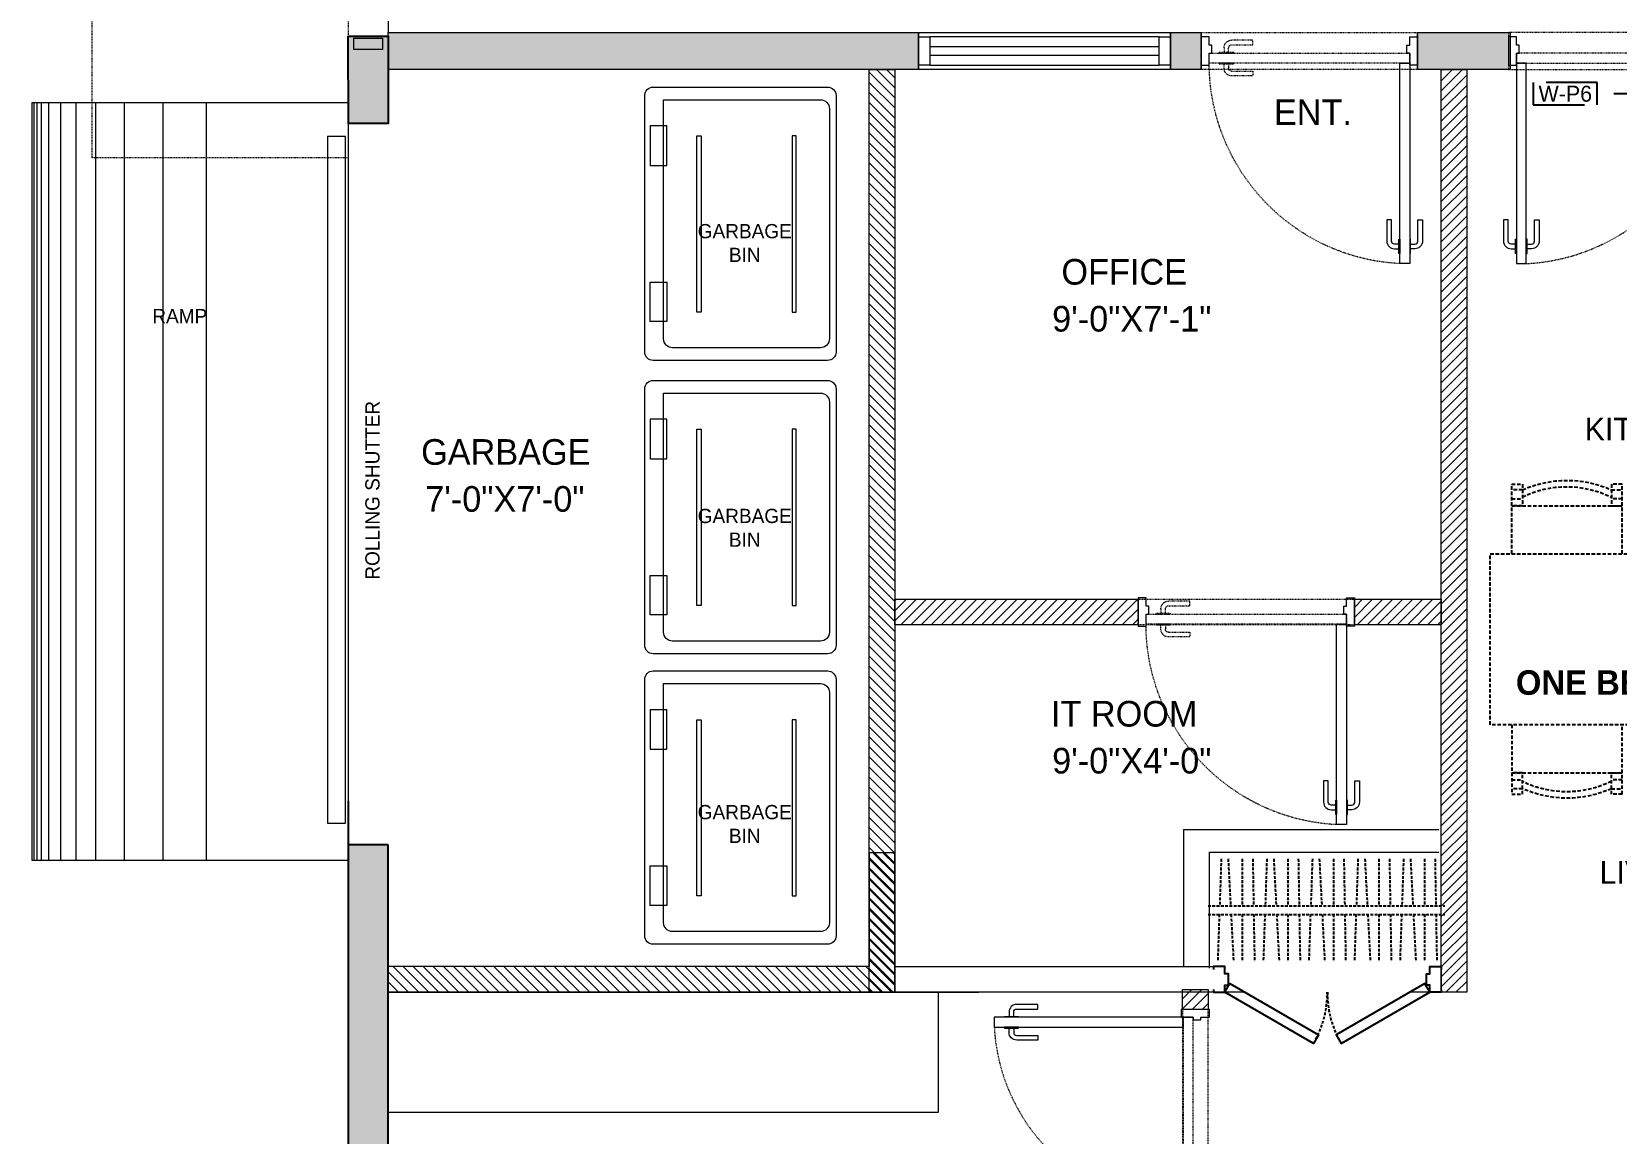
# Model space of a CAD drawing. Header units: inches. Extents: x 0 to 2865, y 0 to 4378.
# Drawn here: x 1020.9 to 1299.3, y 1037.4 to 1230.8 of the extents above; entities that cross this region are included whole.
import ezdxf
from ezdxf.enums import TextEntityAlignment as Align

# ---------------------------------------------------------------- set-up
doc = ezdxf.new("R2010")
doc.units = ezdxf.units.IN
for name, pattern in [('22-016_Xref_2ND-6TH Floor Plan$0$HIDDEN', [0.375, 0.25, -0.125]), ('DASHED', [0.75, 0.5, -0.25]), ('HIDDEN', [0.375, 0.25, -0.125])]:
    doc.linetypes.add(name, pattern=pattern)
for name, color, linetype in [('22-016_Xref_2ND-6TH Floor Plan$0$ANNO-NOTE', 4, 'Continuous'), ('22-016_Xref_2ND-6TH Floor Plan$0$DOOR-FINE', 250, 'DASHED'), ('22-016_Xref_2ND-6TH Floor Plan$0$FURNITURE-LIGHT', 252, 'DASHED'), ('22-016_Xref_2ND-6TH Floor Plan$0$HIDE_X', 252, '22-016_Xref_2ND-6TH Floor Plan$0$HIDDEN'), ('A-WALL-EXTR', 2, 'Continuous'), ('I-FNSH-DIMS', 7, 'Continuous'), ('I-FURN', 8, 'Continuous'), ('I-Furn Text', 7, 'Continuous'), ('I-GLAZ', 6, 'Continuous'), ('WALL', 4, 'Continuous')]:
    doc.layers.add(name, color=color, linetype=linetype)
for name, color, linetype, lineweight in [('22-016_Xref_2ND-6TH Floor Plan$0$G-ANNO-TEXT', 4, 'Continuous', 9), ('A-WALL', 113, 'Continuous', 9), ('I-DOOR', 6, 'Continuous', 20)]:
    doc.layers.add(name, color=color, linetype=linetype, lineweight=lineweight)
doc.styles.add('1 by 8 new', font='GOTHIC.TTF', dxfattribs={"height": 4.5})
doc.styles.add('22-016_Xref_2ND-6TH Floor Plan$0$Century Gothic', font='GOTHIC.TTF', dxfattribs={"height": 12})
doc.styles.add('22-016_Xref_2ND-6TH Floor Plan$0$MAT-TAG', font='GOTHIC.TTF')

# ---------------------------------------------------------------- blocks, each defined once
blk = doc.blocks.new('EFGTH')
at = {"layer": 'A-WALL-EXTR', "color": 8, "linetype": 'HIDDEN', "lineweight": 5, "ltscale": 0.1, "transparency": 33554636}
for points in [[(-31.19, 2.25), (-31.19, 3.02, -0.414214), (-30.67, 3.54), (-26.92, 3.54), (-26.92, 4.36), (-30.67, 4.36, 0.414214), (-32, 3.02), (-32, 2.25)], [(-31.19, 0.2), (-31.19, -0.58, 0.414214), (-30.67, -1.1), (-26.92, -1.1), (-26.92, -1.92), (-30.67, -1.92, -0.414214), (-32, -0.58), (-32, 0.2)]]:
    blk.add_lwpolyline(points, format="xyb", dxfattribs=at)
for points in [[(-1.39, 2.1), (-34.61, 2.1), (-34.61, 0.35), (-1.39, 0.35)], [(-30.35, 2.1), (-32.84, 2.1), (-32.84, 2.25), (-30.35, 2.25)], [(-30.35, 0.35), (-32.84, 0.35), (-32.84, 0.2), (-30.35, 0.2)]]:
    blk.add_lwpolyline(points, close=True, dxfattribs=at)
blk.add_arc((-1.31, 2.06), 33.3, 93.1573, 179.9423, dxfattribs=at)
at = {"layer": 'I-DOOR', "color": 6, "lineweight": 5, "transparency": 33554636}
for points in [[(-3.14, 31.05), (-3.14, 33.54), (-3.29, 33.54), (-3.29, 31.05)], [(-1.39, 2.1), (-1.39, 35.31), (-3.14, 35.31), (-3.14, 2.1)], [(-1.39, 31.05), (-1.39, 33.54), (-1.24, 33.54), (-1.24, 31.05)], [(-34.61, 0.35), (-34.14, 0.35), (-34.14, -1.01), (-34.61, -1.01), (-34.61, -2.5), (-36, -2.5), (-36, 2.5), (-34.61, 2.5)], [(-1.39, 0.35), (-1.86, 0.35), (-1.86, -1.01), (-1.39, -1.01), (-1.39, -2.5), (0, -2.5), (0, 2.5), (-1.39, 2.5)]]:
    blk.add_lwpolyline(points, close=True, dxfattribs=at)
for points in [[(-3.29, 31.89), (-4.07, 31.89, 0.414214), (-4.59, 31.37), (-4.59, 27.63), (-5.4, 27.63), (-5.4, 31.37, -0.414214), (-4.07, 32.71), (-3.29, 32.71)], [(-1.24, 31.89), (-0.46, 31.89, -0.414214), (0.05, 31.37), (0.05, 27.63), (0.87, 27.63), (0.87, 31.37, 0.414214), (-0.46, 32.71), (-1.24, 32.71)]]:
    blk.add_lwpolyline(points, format="xyb", dxfattribs=at)
blk = doc.blocks.new('D2')
at = {"layer": 'A-WALL-EXTR', "color": 8, "linetype": 'HIDDEN', "lineweight": 5, "ltscale": 0.1, "transparency": 33554636}
for points in [[(2.1, 1.39), (2.1, 36.61), (0.35, 36.61), (0.35, 1.39)], [(0.35, 32.35), (0.35, 34.84), (0.2, 34.84), (0.2, 32.35)], [(2.1, 32.35), (2.1, 34.84), (2.25, 34.84), (2.25, 32.35)]]:
    blk.add_lwpolyline(points, close=True, dxfattribs=at)
for points in [[(0.2, 33.19), (-0.58, 33.19, 0.414214), (-1.1, 32.67), (-1.1, 28.92), (-1.92, 28.92), (-1.92, 32.67, -0.414214), (-0.58, 34), (0.2, 34)], [(2.25, 33.19), (3.02, 33.19, -0.414214), (3.54, 32.67), (3.54, 28.92), (4.36, 28.92), (4.36, 32.67, 0.414214), (3.02, 34), (2.25, 34)]]:
    blk.add_lwpolyline(points, format="xyb", dxfattribs=at)
blk.add_arc((2.07, 1.31), 35.3, 2.9704, 89.9487, dxfattribs=at)
at = {"layer": 'I-DOOR', "color": 6, "lineweight": 5, "transparency": 33554636}
for points in [[(0.35, 36.61), (0.35, 36.14), (-1.01, 36.14), (-1.01, 36.61), (-2.5, 36.61), (-2.5, 38), (2.5, 38), (2.5, 36.61)], [(2.1, 1.39), (37.31, 1.39), (37.31, 3.14), (2.1, 3.14)], [(33.05, 3.14), (35.54, 3.14), (35.54, 3.29), (33.05, 3.29)], [(0.35, 1.39), (0.35, 1.86), (-1.01, 1.86), (-1.01, 1.39), (-2.5, 1.39), (-2.5, 0), (2.5, 0), (2.5, 1.39)], [(33.05, 1.39), (35.54, 1.39), (35.54, 1.24), (33.05, 1.24)]]:
    blk.add_lwpolyline(points, close=True, dxfattribs=at)
for points in [[(33.89, 3.29), (33.89, 4.07, 0.414214), (33.37, 4.59), (29.63, 4.59), (29.63, 5.4), (33.37, 5.4, -0.414214), (34.71, 4.07), (34.71, 3.29)], [(33.89, 1.24), (33.89, 0.46, -0.414214), (33.37, -0.05), (29.63, -0.05), (29.63, -0.87), (33.37, -0.87, 0.414214), (34.71, 0.46), (34.71, 1.24)]]:
    blk.add_lwpolyline(points, format="xyb", dxfattribs=at)
blk = doc.blocks.new('*U45')
at = {"color": 42, "transparency": 33554636}
blk.add_line((0.4872, 0), (0.1563, 0), dxfattribs=at)
at = {"transparency": 33554636}
blk.add_lwpolyline([(-0.1562, 0.0547), (-0.1562, -0.0547), (0.1563, -0.0547), (0.1563, 0.0547)], close=True, dxfattribs=at)
at = {"color": 0, "linetype": 'ByBlock', "transparency": 33554636, "const_width": 0.0075}
blk.add_lwpolyline([(0.3337, -0.0038), (0.5122, -0.0038)], dxfattribs=at)
at = {"transparency": 33554636, "style": '22-016_Xref_2ND-6TH Floor Plan$0$MAT-TAG'}
blk.add_attdef('PX-X', text='', height=0.0625, dxfattribs=at).set_placement((0, 0), align=Align.MIDDLE)
blk.add_attdef('SUFFIX', text='', height=0.0625, dxfattribs=at).set_placement((0.0574, -0.1507), align=Align.BOTTOM_LEFT)
blk = doc.blocks.new('*U44')
at = {"extrusion": (0, 0, -1)}
for p, q in [((-38.98, 24), (-38.98, 33.78)), ((-23.47, 33.78), (-23.47, 24)), ((-18.53, 33.78), (-18.53, 24)), ((-3.02, 24), (-3.02, 33.78)), ((-38.98, 30.75), (-23.47, 30.75)), ((-3.02, 30.75), (-18.53, 30.75)), ((-38.98, -6.75), (-23.47, -6.75)), ((-3.02, -6.75), (-18.53, -6.75))]:
    blk.add_line(p, q, dxfattribs=at)
for p, q in [((-38.98, 0), (-38.98, -9.78)), ((-23.47, 0), (-23.47, -9.78)), ((-18.53, 0), (-18.53, -9.78)), ((-3.02, 0), (-3.02, -9.78))]:
    blk.add_line(p, q)
for points in [[(-38.98, 33.78), (-37.48, 33.78), (-37.48, 30.75), (-38.98, 30.75)], [(-23.47, 33.78), (-24.97, 33.78), (-24.97, 30.75), (-23.47, 30.75)], [(-18.53, 33.78), (-17.03, 33.78), (-17.03, 30.75), (-18.53, 30.75)], [(-3.02, 33.78), (-4.52, 33.78), (-4.52, 30.75), (-3.02, 30.75)], [(-37.48, 32.99), (-38.98, 32.99)], [(-38.98, 31.74), (-37.48, 31.74)], [(-24.97, 32.99), (-23.47, 32.99)], [(-23.47, 31.74), (-24.97, 31.74)], [(-17.03, 32.99), (-18.53, 32.99)], [(-18.53, 31.74), (-17.03, 31.74)], [(-4.52, 32.99), (-3.02, 32.99)], [(-3.02, 31.74), (-4.52, 31.74)], [(-38.98, -9.78), (-37.48, -9.78), (-37.48, -6.75), (-38.98, -6.75)], [(-38.98, -7.74), (-37.48, -7.74)], [(-23.47, -9.78), (-24.97, -9.78), (-24.97, -6.75), (-23.47, -6.75)], [(-23.47, -7.74), (-24.97, -7.74)], [(-18.53, -9.78), (-17.03, -9.78), (-17.03, -6.75), (-18.53, -6.75)], [(-18.53, -7.74), (-17.03, -7.74)], [(-3.02, -9.78), (-4.52, -9.78), (-4.52, -6.75), (-3.02, -6.75)], [(-3.02, -7.74), (-4.52, -7.74)], [(-37.48, -8.99), (-38.98, -8.99)], [(-24.97, -8.99), (-23.47, -8.99)], [(-17.03, -8.99), (-18.53, -8.99)], [(-4.52, -8.99), (-3.02, -8.99)]]:
    blk.add_lwpolyline(points)
blk.add_lwpolyline([(0, 24), (-42, 24), (-42, 0), (0, 0)], close=True)
for centre, radius, start, end in [((-31.22, 18.99), 15.33, 65.9374, 114.0626), ((-31.26, 19.26), 14.17, 63.6559, 116.0248), ((-10.78, 18.99), 15.33, 65.9374, 114.0626), ((-10.74, 19.26), 14.17, 63.9752, 116.3441), ((-31.26, 4.74), 14.17, 243.9752, 296.3441), ((-10.74, 4.74), 14.17, 243.6559, 296.0248), ((-31.22, 5.01), 15.33, 245.9374, 294.0626), ((-10.78, 5.01), 15.33, 245.9374, 294.0626)]:
    blk.add_arc(centre, radius, start, end)
blk = doc.blocks.new('*U46')
at = {"transparency": 33554636}
for p, q in [((0, 0.75), (41.54, 0.75)), ((0, -0.75), (41.54, -0.75))]:
    blk.add_line(p, q, dxfattribs=at)
for points in [[(1.97, 0.75), (1.69, 8.99)], [(4.04, 0.75), (4.47, 8.99)], [(6, 0.75), (6, 9)], [(8.01, 0.75), (8.16, 9)], [(9.97, 0.75), (9.69, 8.99)], [(12.04, 0.75), (12.47, 8.99)], [(14, 0.75), (14, 9)], [(16.01, 0.75), (16.16, 9)], [(17.97, 0.75), (17.69, 8.99)], [(20.04, 0.75), (20.47, 8.99)], [(22, 0.75), (22, 9)], [(24.01, 0.75), (24.16, 9)], [(25.97, 0.75), (25.69, 8.99)], [(28.04, 0.75), (28.47, 8.99)], [(30, 0.75), (30, 9)], [(32.01, 0.75), (32.16, 9)], [(33.97, 0.75), (33.69, 8.99)], [(36.04, 0.75), (36.47, 8.99)], [(38, 0.75), (38, 9)], [(40.01, 0.75), (40.16, 9)], [(2.31, -8.99), (2.03, -0.75)], [(3.53, -8.99), (3.96, -0.75)], [(6, -9), (6, -0.75)], [(7.84, -9), (7.99, -0.75)], [(10.31, -8.99), (10.03, -0.75)], [(11.53, -8.99), (11.96, -0.75)], [(14, -9), (14, -0.75)], [(15.84, -9), (15.99, -0.75)], [(18.31, -8.99), (18.03, -0.75)], [(19.53, -8.99), (19.96, -0.75)], [(22, -9), (22, -0.75)], [(23.84, -9), (23.99, -0.75)], [(26.31, -8.99), (26.03, -0.75)], [(27.53, -8.99), (27.96, -0.75)], [(30, -9), (30, -0.75)], [(31.84, -9), (31.99, -0.75)], [(34.31, -8.99), (34.03, -0.75)], [(35.53, -8.99), (35.96, -0.75)], [(38, -9), (38, -0.75)], [(39.84, -9), (39.99, -0.75)]]:
    blk.add_lwpolyline(points, dxfattribs=at)

msp = doc.modelspace()

# ---------------------------------------------------------------- hatches: boundary and pattern name
at = {"layer": 'A-WALL', "lineweight": 5, "transparency": 33554636}
h = msp.add_hatch(color=8, dxfattribs=at)
h.dxf.hatch_style = 1
h.paths.add_polyline_path([(1176.72, 1224.13), (1083.55, 1224.13), (1083.55, 1230.63), (1176.72, 1230.63)])
h = msp.add_hatch(color=8, dxfattribs=at)
h.dxf.hatch_style = 1
h.paths.add_polyline_path([(1226.41, 1224.13), (1221, 1224.13), (1221, 1230.63), (1226.41, 1230.63)])
h = msp.add_hatch(color=8, dxfattribs=at)
h.dxf.hatch_style = 1
h.paths.add_polyline_path([(1280.68, 1224.13), (1264.41, 1224.13), (1264.41, 1230.63), (1280.68, 1230.63)])
h = msp.add_hatch(color=8, dxfattribs=at)
h.dxf.hatch_style = 1
h.paths.add_polyline_path([(1076.55, 1229.98), (1083.55, 1229.98), (1083.55, 1214.64), (1076.57, 1214.64)])
h = msp.add_hatch(dxfattribs=at)
h.set_pattern_fill('ANSI31', color=8, scale=10, angle=270)
h.set_pattern_definition([(315, (5647.3703, -30852.2682), (0.883883476, 0.883883476), [])])
h.paths.add_polyline_path([(1168.06, 1224.13), (1172.56, 1224.13), (1172.56, 1062.13), (1168.06, 1062.13)])
h = msp.add_hatch(dxfattribs=at)
h.set_pattern_fill('ANSI31', color=8, scale=10, angle=180)
h.set_pattern_definition([(225, (-17745.4819, -2903.7396), (0.88388348, -0.88388348), [])])
h.paths.add_polyline_path([(1268.55, 1224.13), (1273.05, 1224.13), (1273.07, 1062.13), (1268.57, 1062.13)])
h = msp.add_hatch(dxfattribs=at)
h.set_pattern_fill('ANSI31', color=8, scale=10, angle=360)
h.set_pattern_definition([(45, (33214.209, 5605.9444), (-0.883883476, 0.883883476), [])])
h.paths.add_polyline_path([(1172.56, 1126.63), (1172.56, 1131.13), (1215.31, 1131.13), (1215.31, 1126.63)])
h = msp.add_hatch(dxfattribs=at)
h.set_pattern_fill('ANSI31', color=8, scale=10, angle=360)
h.set_pattern_definition([(45, (33202.209, 5579.2123), (-0.883883476, 0.883883476), [])])
h.paths.add_polyline_path([(1268.56, 1131.13), (1268.56, 1126.63), (1253.31, 1126.63), (1253.31, 1131.13)])
h = msp.add_hatch(color=8, dxfattribs=at)
h.dxf.hatch_style = 1
h.paths.add_polyline_path([(1076.55, 1024.75), (1083.55, 1024.75), (1083.55, 1088), (1076.57, 1088)])
h = msp.add_hatch(dxfattribs=at)
h.set_pattern_fill('ANSI31', color=8, scale=10, angle=270)
h.set_pattern_definition([(315, (4940.3434, -17834.7597), (0.88388348, 0.88388348), [])])
h.paths.add_polyline_path([(1172.56, 1062.13), (1172.56, 1086.63), (1168.06, 1086.63), (1168.06, 1066.63), (1083.57, 1066.63), (1083.57, 1062.13)])
h = msp.add_hatch(dxfattribs=at)
h.set_pattern_fill('ANSI31', color=8, scale=10, angle=180)
h.set_pattern_definition([(225, (-17790.9559, -3317.7396), (0.88388348, -0.88388348), [])])
h.paths.add_polyline_path([(1227.6, 1059.13), (1223.1, 1059.13), (1223.1, 1062.63), (1227.6, 1062.63)])

# ---------------------------------------------------------------- linework, layer by layer
at = {"color": 8, "transparency": 33554636}
for points in [[(1228.54, 1062.63), (1228.54, 1062.13), (1230.54, 1062.13), (1230.54, 1063.38), (1231.17, 1063.38), (1231.17, 1065.38), (1230.54, 1065.38), (1230.54, 1066.63), (1228.54, 1066.63), (1228.54, 1066.13)], [(1268.57, 1062.63), (1268.57, 1062.13), (1266.57, 1062.13), (1266.57, 1063.38), (1265.95, 1063.38), (1265.95, 1065.38), (1266.57, 1065.38), (1266.57, 1066.63), (1268.57, 1066.63), (1268.57, 1066.13)]]:
    msp.add_lwpolyline(points, dxfattribs=at)
for points in [[(1230.54, 1062.13), (1231.42, 1063.65), (1247.02, 1054.64), (1246.14, 1053.13)], [(1266.57, 1062.13), (1265.7, 1063.65), (1250.1, 1054.64), (1250.97, 1053.13)]]:
    msp.add_lwpolyline(points, close=True, dxfattribs=at)
at = {"layer": '22-016_Xref_2ND-6TH Floor Plan$0$DOOR-FINE', "color": 8, "transparency": 33554636}
for centre, start, end in [((1230.54, 1062.13), 332.7873, 0.001), ((1266.57, 1062.13), 180.001, 207.2146)]:
    msp.add_arc(centre, 18.01, start, end, dxfattribs=at)
at = {"layer": 'A-WALL', "color": 8, "lineweight": 5, "transparency": 33554636}
for p, q in [((1021.31, 1218.3), (1021.31, 1085.3)), ((1021.81, 1218.3), (1021.81, 1085.3)), ((1022.57, 1218.3), (1022.57, 1085.3)), ((1023.87, 1218.3), (1023.87, 1085.3)), ((1026.02, 1218.3), (1026.02, 1085.3)), ((1028.66, 1218.3), (1028.66, 1085.3)), ((1032.15, 1218.3), (1032.15, 1085.3)), ((1037.15, 1218.3), (1037.15, 1085.3)), ((1043.99, 1218.3), (1043.99, 1085.3)), ((1051.56, 1218.3), (1051.56, 1085.3)), ((1223.27, 1090.72, 0), (1223.27, 1066.63, 0)), ((1223.27, 1090.72, 0), (1268.12, 1090.72)), ((1227.82, 1086.72), (1227.82, 1066.39, 0)), ((1227.82, 1086.72), (1268.12, 1086.72)), ((1227.82, 1066.63, 0), (1228.54, 1066.63, 0)), ((1222.22, 1062.19), (1227.49, 1062.19, 0))]:
    msp.add_line(p, q, dxfattribs=at)
for points in [[(1176.72, 1224.13), (1083.55, 1224.13), (1083.55, 1230.63), (1176.72, 1230.63)], [(1226.41, 1224.13), (1221, 1224.13), (1221, 1230.63), (1226.41, 1230.63)], [(1280.68, 1224.13), (1264.41, 1224.13), (1264.41, 1230.63), (1280.68, 1230.63)], [(1168.06, 1224.13), (1172.56, 1224.13), (1172.56, 1062.13), (1168.06, 1062.13)], [(1268.55, 1224.13), (1273.05, 1224.13), (1273.07, 1062.13), (1268.57, 1062.13)], [(1076.57, 1218.3), (1020.93, 1218.3), (1020.93, 1085.3), (1076.57, 1085.3)], [(1129.59, 1214.24), (1129.59, 1207.3), (1132.52, 1207.3), (1132.52, 1214.24)], [(1076.06, 1212.4), (1072.92, 1212.4), (1072.92, 1091.81), (1076.06, 1091.81)], [(1137.78, 1181.54), (1137.78, 1212.48), (1138.52, 1212.48), (1138.52, 1181.54)], [(1155.25, 1181.54), (1155.25, 1212.48), (1154.51, 1212.48), (1154.51, 1181.54)], [(1129.59, 1179.87), (1129.59, 1186.81), (1132.52, 1186.81), (1132.52, 1179.87)], [(1129.59, 1162.74), (1129.59, 1155.8), (1132.52, 1155.8), (1132.52, 1162.74)], [(1137.78, 1130.04), (1137.78, 1160.98), (1138.52, 1160.98), (1138.52, 1130.04)], [(1155.25, 1130.04), (1155.25, 1160.98), (1154.51, 1160.98), (1154.51, 1130.04)], [(1129.59, 1128.37), (1129.59, 1135.31), (1132.52, 1135.31), (1132.52, 1128.37)], [(1172.56, 1126.63), (1172.56, 1131.13), (1215.31, 1131.13), (1215.31, 1126.63)], [(1268.56, 1131.13), (1268.56, 1126.63), (1253.31, 1126.63), (1253.31, 1131.13)], [(1129.59, 1111.74), (1129.59, 1104.8), (1132.52, 1104.8), (1132.52, 1111.74)], [(1137.78, 1079.04), (1137.78, 1109.98), (1138.52, 1109.98), (1138.52, 1079.04)], [(1155.25, 1079.04), (1155.25, 1109.98), (1154.51, 1109.98), (1154.51, 1079.04)], [(1172.56, 1062.13), (1172.56, 1086.63), (1168.06, 1086.63), (1168.06, 1066.63), (1083.57, 1066.63), (1083.57, 1062.13)], [(1129.59, 1077.37), (1129.59, 1084.31), (1132.52, 1084.31), (1132.52, 1077.37)], [(1227.6, 1059.13), (1223.1, 1059.13), (1223.1, 1062.63), (1227.6, 1062.63)]]:
    msp.add_lwpolyline(points, close=True, dxfattribs=at)
for points in [[(1128.64, 1174.54), (1128.64, 1219.57, -0.414214), (1130.12, 1221.05), (1160.76, 1221.05, -0.414214), (1162.24, 1219.57), (1162.24, 1174.54, -0.414214), (1160.76, 1173.05), (1130.12, 1173.05, -0.414214)], [(1131.94, 1176.85), (1131.94, 1218.83), (1159.52, 1218.83, -0.414214), (1161.09, 1217.26), (1161.09, 1176.85, -0.414214), (1159.52, 1175.28), (1133.51, 1175.28, -0.414214)], [(1128.64, 1123.04), (1128.64, 1168.07, -0.414214), (1130.12, 1169.55), (1160.76, 1169.55, -0.414214), (1162.24, 1168.07), (1162.24, 1123.04, -0.414214), (1160.76, 1121.55), (1130.12, 1121.55, -0.414214)], [(1131.94, 1125.35), (1131.94, 1167.33), (1159.52, 1167.33, -0.414214), (1161.09, 1165.76), (1161.09, 1125.35, -0.414214), (1159.52, 1123.78), (1133.51, 1123.78, -0.414214)], [(1128.64, 1072.04), (1128.64, 1117.07, -0.414214), (1130.12, 1118.55), (1160.76, 1118.55, -0.414214), (1162.24, 1117.07), (1162.24, 1072.04, -0.414214), (1160.76, 1070.55), (1130.12, 1070.55, -0.414214)], [(1131.94, 1074.35), (1131.94, 1116.33), (1159.52, 1116.33, -0.414214), (1161.09, 1114.76), (1161.09, 1074.35, -0.414214), (1159.52, 1072.78), (1133.51, 1072.78, -0.414214)]]:
    msp.add_lwpolyline(points, format="xyb", close=True, dxfattribs=at)
for points in [[(1234.04, 1062.13), (1172.56, 1062.13), (1172.56, 1066.63), (1230.54, 1066.63)], [(1266.57, 1066.63), (1268.57, 1066.63), (1268.57, 1062.13), (1263.07, 1062.13)]]:
    msp.add_lwpolyline(points, dxfattribs=at)
at = {"layer": 'A-WALL-EXTR', "color": 8, "linetype": 'HIDDEN', "lineweight": 5, "ltscale": 0.1, "transparency": 33554636}
for points in [[(1076.55, 1208.63), (1031.55, 1208.63), (1031.55, 1317.13), (1076.55, 1317.13)], [(1264.41, 1224.13), (1226.41, 1224.13), (1226.41, 1230.63), (1264.41, 1230.63)], [(1280.37, 1224.13), (1318.37, 1224.13), (1318.37, 1230.63), (1280.37, 1230.63)], [(1253.31, 1126.63), (1215.31, 1126.63), (1215.31, 1131.13), (1253.31, 1131.13)], [(1223.1, 1023.13), (1227.6, 1023.13), (1227.6, 1059.13), (1223.1, 1059.13)]]:
    msp.add_lwpolyline(points, close=True, dxfattribs=at)
at = {"layer": 'I-FNSH-DIMS', "color": 8, "lineweight": 5, "transparency": 33554636}
msp.add_lwpolyline([(1083.55, 1295.79), (1083.55, 1230.63)], dxfattribs=at)
for points in [[(1083.57, 1062.13), (1187.3, 1062.13), (1187.3, 1062.13), (1083.57, 1062.13)], [(1083.57, 1062.13), (1180.18, 1062.13), (1180.18, 1041.04), (1083.57, 1041.04)]]:
    msp.add_lwpolyline(points, close=True, dxfattribs=at)
at = {"layer": 'I-GLAZ', "color": 8, "lineweight": 5, "ltscale": 0.05, "transparency": 33554636}
for points in [[(1176.72, 1230.63), (1221, 1230.63), (1221, 1224.13), (1176.72, 1224.13)], [(1082.55, 1227.63), (1077.55, 1227.63), (1077.55, 1229.63), (1082.55, 1229.63)], [(1176.72, 1224.88), (1176.72, 1229.88), (1178.72, 1229.88), (1178.72, 1224.88)], [(1219, 1224.88), (1219, 1229.88), (1178.72, 1229.88), (1178.72, 1224.88)], [(1178.72, 1226.63), (1219, 1226.63), (1219, 1228.13), (1178.72, 1228.13)], [(1219, 1224.88), (1219, 1229.88), (1221, 1229.88), (1221, 1224.88)]]:
    msp.add_lwpolyline(points, close=True, dxfattribs=at)
at = {"layer": 'WALL', "color": 8, "ltscale": 0.1, "transparency": 33554636}
for p, q in [((1076.55, 1095.76), (1076.55, 1020.75)), ((1083.55, 1088), (1076.55, 1088)), ((1083.55, 1020.75), (1083.55, 1088))]:
    msp.add_line(p, q, dxfattribs=at)
msp.add_lwpolyline([(1076.55, 1229.98), (1083.55, 1229.98), (1083.55, 1214.64), (1076.57, 1214.64)], close=True, dxfattribs=at)

# ---------------------------------------------------------------- block references
at = {"layer": '22-016_Xref_2ND-6TH Floor Plan$0$FURNITURE-LIGHT', "color": 8, "transparency": 33554636, "xscale": -1.250000000000004, "yscale": 1.250000000000004, "zscale": 1.250000000000004, "rotation": 180}
msp.add_blockref('*U44', (1329.68, 1139.11), dxfattribs=at)
at = {"layer": '22-016_Xref_2ND-6TH Floor Plan$0$FURNITURE-LIGHT', "color": 8, "lineweight": -3, "transparency": 33554636, "xscale": -1.000755996964008, "yscale": 1.000755996964008, "zscale": 1.000755996964008, "rotation": 179.9990478063123}
msp.add_blockref('*U46', (1227.6, 1076.54, 0), dxfattribs=at)
at = {"layer": '22-016_Xref_2ND-6TH Floor Plan$0$HIDE_X', "color": 8, "lineweight": 0, "transparency": 33554636}
ref = msp.add_blockref('*U45', (1290.36, 1219.89, 0), dxfattribs=dict(at, xscale=36, yscale=36, zscale=36))
ref.add_attrib('PX-X', 'W-P6', dxfattribs={"layer": '0', "height": 2.812, "style": '22-016_Xref_2ND-6TH Floor Plan$0$MAT-TAG'}).set_placement((1290.36, 1219.89, 0), align=Align.MIDDLE)
at = {"layer": 'I-DOOR', "color": 8, "lineweight": 5, "transparency": 33554636, "xscale": -1, "rotation": 90}
for p in [(1264.41, 1227.38), (1253.31, 1128.88)]:
    msp.add_blockref('D2', p, dxfattribs=at)
at = {"layer": 'I-DOOR', "color": 8, "lineweight": 5, "transparency": 33554636}
for name, p, rotation in [('D2', (1280.37, 1227.38), 270), ('EFGTH', (1225.35, 1059.13), 90)]:
    msp.add_blockref(name, p, dxfattribs=dict(at, rotation=rotation))

# ---------------------------------------------------------------- texts
at = {"layer": '22-016_Xref_2ND-6TH Floor Plan$0$ANNO-NOTE', "color": 8, "transparency": 33554636, "char_height": 4, "attachment_point": 5, "style": '22-016_Xref_2ND-6TH Floor Plan$0$MAT-TAG', "bg_fill": 2}
for s, width, insert in [('KITCHEN', 36.3702, (1305.51, 1160.98)), ('LIVING / DINING', 55.1721, (1316.74, 1083.14))]:
    msp.add_mtext_dynamic_manual_height_columns(s, width=width, gutter_width=0.391, heights=[0], dxfattribs=dict(at, insert=insert))
at = {"layer": '22-016_Xref_2ND-6TH Floor Plan$0$G-ANNO-TEXT', "color": 8, "lineweight": 18, "transparency": 33554636, "insert": (1303.78, 1114.29), "char_height": 4.3113, "width": 55.7075, "attachment_point": 8, "line_spacing_factor": 0.984117, "style": '22-016_Xref_2ND-6TH Floor Plan$0$Century Gothic'}
msp.add_mtext('{\\fCentury Gothic|b1|i0|c0|p34;ONE BEDROOM }', dxfattribs=at)
at = {"layer": 'I-FURN', "color": 8, "lineweight": 5, "transparency": 33554636, "char_height": 2.5, "width": 15.3889, "attachment_point": 2, "style": '1 by 8 new'}
for s, insert in [('GARBAGE BIN', (1146.21, 1197.01)), ('RAMP', (1046.95, 1182.1)), ('GARBAGE BIN', (1146.21, 1147.01)), ('GARBAGE BIN', (1146.21, 1095.01))]:
    msp.add_mtext(s, dxfattribs=dict(at, insert=insert))
at = {"layer": 'I-FURN', "color": 8, "lineweight": 5, "transparency": 33554636, "insert": (1082.08, 1150.26), "char_height": 2.5, "width": 39.6985, "attachment_point": 8, "rotation": 90, "style": '1 by 8 new'}
msp.add_mtext('ROLLING SHUTTER', dxfattribs=at)
at = {"layer": 'I-Furn Text', "color": 8, "lineweight": 5, "transparency": 33554636, "char_height": 4.5, "width": 50.4719, "style": '1 by 8 new'}
for s, insert, attachment_point in [('ENT.', (1246.02, 1214.4), 8), ('OFFICE', (1212.87, 1190.87), 2), ('9\'-0"X7\'-1"', (1214.2, 1182.63), 2), ('GARBAGE', (1104.23, 1159.24), 2), ('7\'-0"X7\'-0"', (1104.06, 1151), 2), ('IT ROOM', (1212.87, 1113.28), 2), ('9\'-0"X4\'-0"', (1214.2, 1105.04), 2)]:
    msp.add_mtext(s, dxfattribs=dict(at, insert=insert, attachment_point=attachment_point))

doc.saveas('drawing.dxf')
